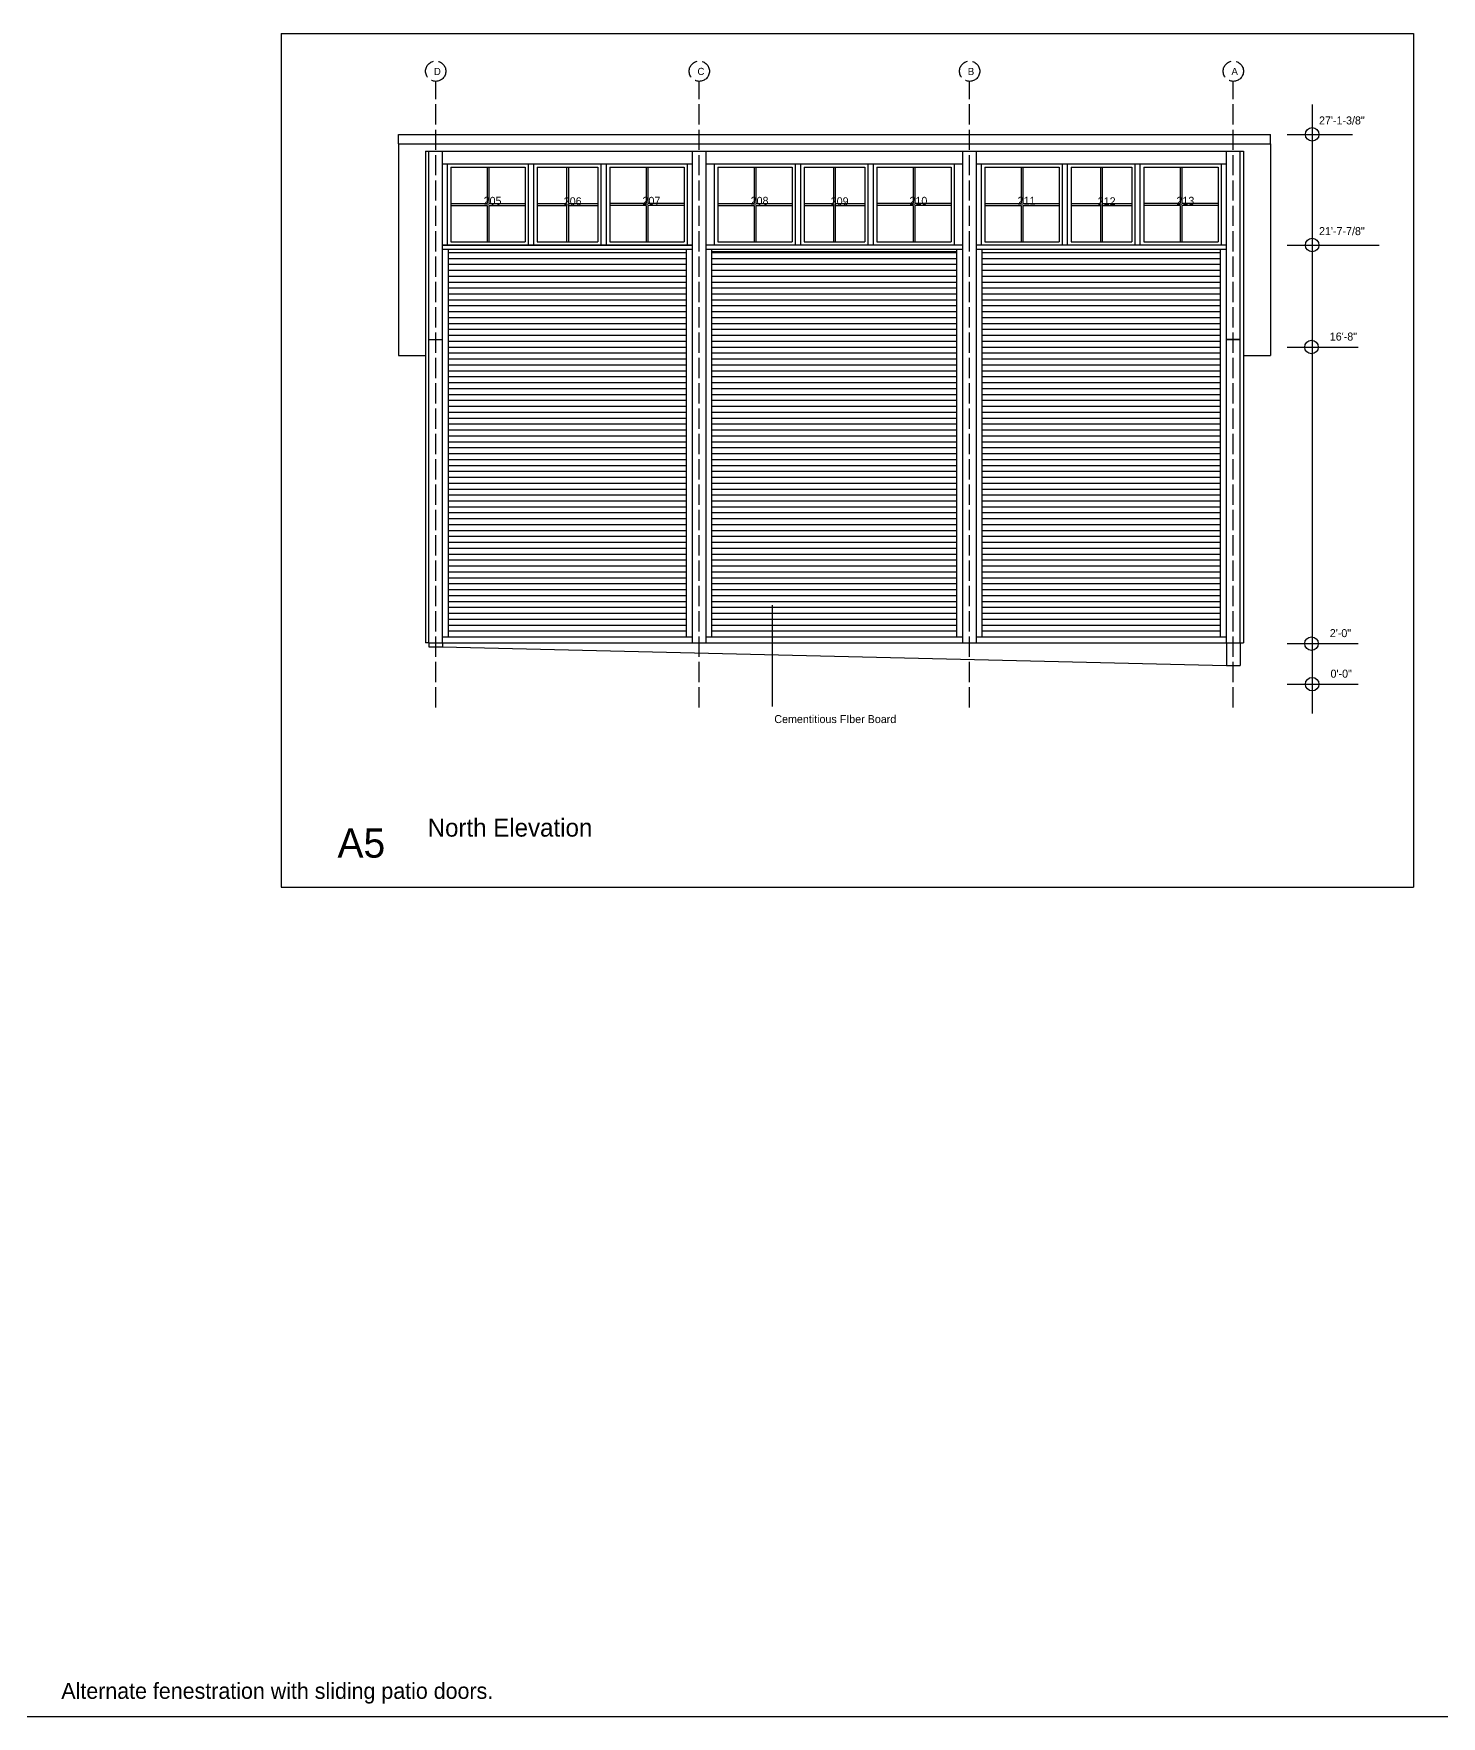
# Model space of a CAD drawing. Header units: inches. Extents: x 1328 to 6141, y 1498 to 3235.
# Drawn here: x 2825 to 3658, y 2240 to 3235 of the extents above; entities that cross this region are included whole.
import ezdxf

# ---------------------------------------------------------------- set-up
doc = ezdxf.new("R2010")
doc.units = ezdxf.units.IN
doc.header["$MEASUREMENT"] = 0
doc.linetypes.add('ACAD_ISO02W100', pattern=[15, 12, -3])
for name, color, linetype in [('const', 253, 'Continuous'), ('e1', 253, 'Continuous'), ('e2', 251, 'Continuous'), ('grid', 30, 'ACAD_ISO02W100'), ('walls', 7, 'Continuous')]:
    doc.layers.add(name, color=color, linetype=linetype)

msp = doc.modelspace()

# ---------------------------------------------------------------- linework, layer by layer
for p, q in [((2971.71, 3235.35), (3641.84, 3235.35)), ((2971.71, 3235.35), (2971.71, 2730.34)), ((3641.84, 3235.35), (3641.84, 2730.34)), ((2971.71, 2730.34), (3641.84, 2730.34))]:
    msp.add_line(p, q)
at = {"layer": 'e1'}
for p, q in [((3041.23, 3170.05), (3557.23, 3170.05)), ((3041.23, 3170.05), (3041.23, 3044.82)), ((3557.23, 3170.05), (3557.23, 3044.82)), ((3067.23, 3054.38), (3067.23, 3165.74)), ((3215.21, 2874.88), (3215.21, 3165.74)), ((3223.21, 2874.88), (3223.21, 3165.74)), ((3375.2, 2874.88), (3375.2, 3165.74)), ((3383.2, 2874.88), (3383.2, 3165.74)), ((3531.23, 3054.38), (3531.23, 3165.74)), ((3215.21, 3110.25), (3067.23, 3110.25)), ((3067.23, 3107.75), (3215.21, 3107.75)), ((3375.2, 3110.25), (3223.21, 3110.25)), ((3223.21, 3107.75), (3375.2, 3107.75)), ((3531.23, 3110.25), (3383.2, 3110.25)), ((3383.2, 3107.75), (3531.23, 3107.75)), ((3041.23, 3044.82), (3057.23, 3044.82)), ((3541.23, 3044.82), (3557.23, 3044.82)), ((3067.23, 2878.38), (3215.21, 2878.38)), ((3223.21, 2878.38), (3375.2, 2878.38)), ((3383.2, 2878.38), (3531.23, 2878.38)), ((3067.23, 2874.88), (3531.23, 2874.88))]:
    msp.add_line(p, q, dxfattribs=at)
at = {"layer": 'e2'}
for p, q in [((3581.91, 3193.52), (3581.91, 2832.95)), ((3567.17, 3175.74), (3605.82, 3175.74)), ((3057.23, 3165.74), (3057.23, 2874.88)), ((3057.23, 3165.74), (3541.23, 3165.74)), ((3067.23, 3158.25), (3215.21, 3158.25)), ((3070.22, 3110.25), (3070.22, 3158.25)), ((3118.22, 3110.25), (3118.22, 3158.25)), ((3121.22, 3110.25), (3121.22, 3158.25)), ((3161.22, 3110.25), (3161.22, 3158.25)), ((3164.22, 3110.25), (3164.22, 3158.25)), ((3212.22, 3110.25), (3212.22, 3158.25)), ((3223.21, 3158.25), (3375.2, 3158.25)), ((3228.21, 3110.25), (3228.21, 3158.25)), ((3276.21, 3110.25), (3276.21, 3158.25)), ((3279.21, 3110.25), (3279.21, 3158.25)), ((3319.21, 3110.25), (3319.21, 3158.25)), ((3322.21, 3110.25), (3322.21, 3158.25)), ((3370.21, 3110.25), (3370.21, 3158.25)), ((3383.2, 3158.25), (3531.23, 3158.25)), ((3386.19, 3110.25), (3386.19, 3158.25)), ((3434.19, 3110.25), (3434.19, 3158.25)), ((3437.19, 3110.25), (3437.19, 3158.25)), ((3477.19, 3110.25), (3477.19, 3158.25)), ((3480.19, 3110.25), (3480.19, 3158.25)), ((3528.19, 3110.25), (3528.19, 3158.25)), ((3541.23, 3165.74), (3541.23, 2874.88)), ((3072.22, 3156.25), (3116.22, 3156.25)), ((3072.22, 3156.25), (3072.22, 3112.25)), ((3093.72, 3156.25), (3093.72, 3134.75)), ((3094.72, 3156.25), (3094.72, 3134.75)), ((3116.22, 3156.25), (3116.22, 3112.25)), ((3123.22, 3156.25), (3123.22, 3112.25)), ((3123.22, 3156.25), (3159.22, 3156.25)), ((3140.72, 3156.25), (3140.72, 3134.75)), ((3141.72, 3156.25), (3141.72, 3134.75)), ((3159.22, 3156.25), (3159.22, 3112.25)), ((3166.22, 3156.25), (3166.22, 3112.25)), ((3166.22, 3156.25), (3210.22, 3156.25)), ((3187.72, 3156.25), (3187.72, 3134.75)), ((3188.72, 3156.25), (3188.72, 3134.75)), ((3210.22, 3156.25), (3210.22, 3112.25)), ((3230.21, 3156.25), (3274.21, 3156.25)), ((3230.21, 3156.25), (3230.21, 3112.25)), ((3251.71, 3156.25), (3251.71, 3134.75)), ((3252.71, 3156.25), (3252.71, 3134.75)), ((3274.21, 3156.25), (3274.21, 3112.25)), ((3281.21, 3156.25), (3317.21, 3156.25)), ((3281.21, 3156.25), (3281.21, 3112.25)), ((3298.71, 3156.25), (3298.71, 3134.75)), ((3299.71, 3156.25), (3299.71, 3134.75)), ((3317.21, 3156.25), (3317.21, 3112.25)), ((3324.21, 3156.25), (3368.21, 3156.25)), ((3324.21, 3156.25), (3324.21, 3112.25)), ((3345.71, 3156.25), (3345.71, 3134.75)), ((3346.71, 3156.25), (3346.71, 3134.75)), ((3368.21, 3156.25), (3368.21, 3112.25)), ((3388.19, 3156.25), (3432.19, 3156.25)), ((3388.19, 3156.25), (3388.19, 3112.25)), ((3409.69, 3156.25), (3409.69, 3134.75)), ((3410.69, 3156.25), (3410.69, 3134.75)), ((3432.19, 3156.25), (3432.19, 3112.25)), ((3439.19, 3156.25), (3475.19, 3156.25)), ((3439.19, 3156.25), (3439.19, 3112.25)), ((3456.69, 3156.25), (3456.69, 3134.75)), ((3457.69, 3156.25), (3457.69, 3134.75)), ((3475.19, 3156.25), (3475.19, 3112.25)), ((3482.19, 3156.25), (3526.19, 3156.25)), ((3482.19, 3156.25), (3482.19, 3112.25)), ((3503.69, 3156.25), (3503.69, 3134.75)), ((3504.69, 3156.25), (3504.69, 3134.75)), ((3526.19, 3156.25), (3526.19, 3112.25)), ((3072.22, 3134.75), (3093.72, 3134.75)), ((3072.22, 3133.75), (3093.72, 3133.75)), ((3093.72, 3133.75), (3093.72, 3112.25)), ((3094.72, 3134.75), (3116.22, 3134.75)), ((3094.72, 3133.75), (3094.72, 3112.25)), ((3094.72, 3133.75), (3116.22, 3133.75)), ((3123.22, 3134.75), (3140.72, 3134.75)), ((3123.22, 3133.75), (3140.72, 3133.75)), ((3140.72, 3133.75), (3140.72, 3112.25)), ((3141.72, 3134.75), (3159.22, 3134.75)), ((3141.72, 3133.75), (3141.72, 3112.25)), ((3141.72, 3133.75), (3159.22, 3133.75)), ((3187.72, 3134.75), (3166.22, 3134.75)), ((3187.72, 3133.75), (3166.22, 3133.75)), ((3187.72, 3133.75), (3187.72, 3112.25)), ((3210.22, 3134.75), (3188.72, 3134.75)), ((3188.72, 3133.75), (3188.72, 3112.25)), ((3210.22, 3133.75), (3188.72, 3133.75)), ((3230.21, 3134.75), (3251.71, 3134.75)), ((3230.21, 3133.75), (3251.71, 3133.75)), ((3251.71, 3133.75), (3251.71, 3112.25)), ((3252.71, 3134.75), (3274.21, 3134.75)), ((3252.71, 3133.75), (3252.71, 3112.25)), ((3252.71, 3133.75), (3274.21, 3133.75)), ((3281.21, 3134.75), (3298.71, 3134.75)), ((3281.21, 3133.75), (3298.71, 3133.75)), ((3298.71, 3133.75), (3298.71, 3112.25)), ((3299.71, 3134.75), (3317.21, 3134.75)), ((3299.71, 3133.75), (3317.21, 3133.75)), ((3299.71, 3133.75), (3299.71, 3112.25)), ((3345.71, 3134.75), (3324.21, 3134.75)), ((3345.71, 3133.75), (3324.21, 3133.75)), ((3345.71, 3133.75), (3345.71, 3112.25)), ((3368.21, 3134.75), (3346.71, 3134.75)), ((3346.71, 3133.75), (3346.71, 3112.25)), ((3368.21, 3133.75), (3346.71, 3133.75)), ((3388.19, 3134.75), (3409.69, 3134.75)), ((3388.19, 3133.75), (3409.69, 3133.75)), ((3409.69, 3133.75), (3409.69, 3112.25)), ((3410.69, 3134.75), (3432.19, 3134.75)), ((3410.69, 3133.75), (3410.69, 3112.25)), ((3410.69, 3133.75), (3432.19, 3133.75)), ((3439.19, 3134.75), (3456.69, 3134.75)), ((3439.19, 3133.75), (3456.69, 3133.75)), ((3456.69, 3133.75), (3456.69, 3112.25)), ((3457.69, 3134.75), (3475.19, 3134.75)), ((3457.69, 3133.75), (3475.19, 3133.75)), ((3457.69, 3133.75), (3457.69, 3112.25)), ((3503.69, 3134.75), (3482.19, 3134.75)), ((3503.69, 3133.75), (3482.19, 3133.75)), ((3503.69, 3133.75), (3503.69, 3112.25)), ((3526.19, 3134.75), (3504.69, 3134.75)), ((3504.69, 3133.75), (3504.69, 3112.25)), ((3526.19, 3133.75), (3504.69, 3133.75)), ((3067.23, 3110.25), (3215.21, 3110.25)), ((3070.73, 2878.38), (3070.73, 3107.75)), ((3072.22, 3112.25), (3116.22, 3112.25)), ((3123.22, 3112.25), (3159.22, 3112.25)), ((3166.22, 3112.25), (3210.22, 3112.25)), ((3211.71, 2878.38), (3211.71, 3107.75)), ((3226.71, 2878.38), (3226.71, 3107.75)), ((3230.21, 3112.25), (3274.21, 3112.25)), ((3281.21, 3112.25), (3317.21, 3112.25)), ((3324.21, 3112.25), (3368.21, 3112.25)), ((3371.7, 2878.38), (3371.7, 3107.75)), ((3386.7, 2878.38), (3386.7, 3107.75)), ((3388.19, 3112.25), (3432.19, 3112.25)), ((3439.19, 3112.25), (3475.19, 3112.25)), ((3482.19, 3112.25), (3526.19, 3112.25)), ((3527.73, 2878.38), (3527.73, 3107.75)), ((3567.17, 3110.25), (3621.59, 3110.25)), ((3568.49, 3110.25), (3570.57, 3110.25)), ((3070.73, 3105.88), (3211.71, 3105.88)), ((3070.73, 3102.38), (3211.71, 3102.38)), ((3070.73, 3098.88), (3211.71, 3098.88)), ((3226.71, 3106.47), (3371.7, 3106.47)), ((3226.71, 3105.88), (3371.7, 3105.88)), ((3226.71, 3102.38), (3371.7, 3102.38)), ((3226.71, 3098.88), (3371.7, 3098.88)), ((3386.7, 3105.88), (3527.73, 3105.88)), ((3386.7, 3102.38), (3527.73, 3102.38)), ((3386.7, 3098.88), (3527.73, 3098.88)), ((3070.73, 3095.38), (3211.71, 3095.38)), ((3070.73, 3091.88), (3211.71, 3091.88)), ((3070.73, 3088.38), (3211.71, 3088.38)), ((3226.71, 3095.38), (3371.7, 3095.38)), ((3226.71, 3091.88), (3371.7, 3091.88)), ((3226.71, 3088.38), (3371.7, 3088.38)), ((3386.7, 3095.38), (3527.73, 3095.38)), ((3386.7, 3091.88), (3527.73, 3091.88)), ((3386.7, 3088.38), (3527.73, 3088.38)), ((3070.73, 3084.88), (3211.71, 3084.88)), ((3070.73, 3081.38), (3211.71, 3081.38)), ((3070.73, 3077.88), (3211.71, 3077.88)), ((3226.71, 3084.88), (3371.7, 3084.88)), ((3226.71, 3081.38), (3371.7, 3081.38)), ((3226.71, 3077.88), (3371.7, 3077.88)), ((3386.7, 3084.88), (3527.73, 3084.88)), ((3386.7, 3081.38), (3527.73, 3081.38)), ((3386.7, 3077.88), (3527.73, 3077.88)), ((3070.73, 3074.38), (3211.71, 3074.38)), ((3070.73, 3070.88), (3211.71, 3070.88)), ((3070.73, 3067.38), (3211.71, 3067.38)), ((3226.71, 3074.38), (3371.7, 3074.38)), ((3226.71, 3070.88), (3371.7, 3070.88)), ((3226.71, 3067.38), (3371.7, 3067.38)), ((3386.7, 3074.38), (3527.73, 3074.38)), ((3386.7, 3070.88), (3527.73, 3070.88)), ((3386.7, 3067.38), (3527.73, 3067.38)), ((3070.73, 3063.88), (3211.71, 3063.88)), ((3070.73, 3060.38), (3211.71, 3060.38)), ((3226.71, 3063.88), (3371.7, 3063.88)), ((3226.71, 3060.38), (3371.7, 3060.38)), ((3386.7, 3063.88), (3527.73, 3063.88)), ((3386.7, 3060.38), (3527.73, 3060.38)), ((3070.73, 3056.88), (3211.71, 3056.88)), ((3070.73, 3053.38), (3211.71, 3053.38)), ((3070.73, 3049.88), (3211.71, 3049.88)), ((3226.71, 3056.88), (3371.7, 3056.88)), ((3226.71, 3053.38), (3371.7, 3053.38)), ((3226.71, 3049.88), (3371.7, 3049.88)), ((3386.7, 3056.88), (3527.73, 3056.88)), ((3386.7, 3053.38), (3527.73, 3053.38)), ((3386.7, 3049.88), (3527.73, 3049.88)), ((3567.17, 3049.9), (3609.13, 3049.9)), ((3070.73, 3046.38), (3211.71, 3046.38)), ((3070.73, 3042.88), (3211.71, 3042.88)), ((3070.73, 3039.38), (3211.71, 3039.38)), ((3226.71, 3046.38), (3371.7, 3046.38)), ((3226.71, 3042.88), (3371.7, 3042.88)), ((3226.71, 3039.38), (3371.7, 3039.38)), ((3386.7, 3046.38), (3527.73, 3046.38)), ((3386.7, 3042.88), (3527.73, 3042.88)), ((3386.7, 3039.38), (3527.73, 3039.38)), ((3070.73, 3035.88), (3211.71, 3035.88)), ((3070.73, 3032.38), (3211.71, 3032.38)), ((3070.73, 3028.88), (3211.71, 3028.88)), ((3226.71, 3035.88), (3371.7, 3035.88)), ((3226.71, 3032.38), (3371.7, 3032.38)), ((3226.71, 3028.88), (3371.7, 3028.88)), ((3386.7, 3035.88), (3527.73, 3035.88)), ((3386.7, 3032.38), (3527.73, 3032.38)), ((3386.7, 3028.88), (3527.73, 3028.88)), ((3070.73, 3025.38), (3211.71, 3025.38)), ((3070.73, 3021.88), (3211.71, 3021.88)), ((3070.73, 3018.38), (3211.71, 3018.38)), ((3226.71, 3025.38), (3371.7, 3025.38)), ((3226.71, 3021.88), (3371.7, 3021.88)), ((3226.71, 3018.38), (3371.7, 3018.38)), ((3386.7, 3025.38), (3527.73, 3025.38)), ((3386.7, 3021.88), (3527.73, 3021.88)), ((3386.7, 3018.38), (3527.73, 3018.38)), ((3070.73, 3014.88), (3211.71, 3014.88)), ((3070.73, 3011.38), (3211.71, 3011.38)), ((3070.73, 3007.88), (3211.71, 3007.88)), ((3226.71, 3014.88), (3371.7, 3014.88)), ((3226.71, 3011.38), (3371.7, 3011.38)), ((3226.71, 3007.88), (3371.7, 3007.88)), ((3386.7, 3014.88), (3527.73, 3014.88)), ((3386.7, 3011.38), (3527.73, 3011.38)), ((3386.7, 3007.88), (3527.73, 3007.88)), ((3070.73, 3004.38), (3211.71, 3004.38)), ((3070.73, 3000.88), (3211.71, 3000.88)), ((3070.73, 2997.38), (3211.71, 2997.38)), ((3226.71, 3004.38), (3371.7, 3004.38)), ((3226.71, 3000.88), (3371.7, 3000.88)), ((3226.71, 2997.38), (3371.7, 2997.38)), ((3386.7, 3004.38), (3527.73, 3004.38)), ((3386.7, 3000.88), (3527.73, 3000.88)), ((3386.7, 2997.38), (3527.73, 2997.38)), ((3070.73, 2993.88), (3211.71, 2993.88)), ((3070.73, 2990.38), (3211.71, 2990.38)), ((3226.71, 2993.88), (3371.7, 2993.88)), ((3226.71, 2990.38), (3371.7, 2990.38)), ((3386.7, 2993.88), (3527.73, 2993.88)), ((3386.7, 2990.38), (3527.73, 2990.38)), ((3070.73, 2986.88), (3211.71, 2986.88)), ((3070.73, 2983.38), (3211.71, 2983.38)), ((3070.73, 2979.88), (3211.71, 2979.88)), ((3226.71, 2986.88), (3371.7, 2986.88)), ((3226.71, 2983.38), (3371.7, 2983.38)), ((3226.71, 2979.88), (3371.7, 2979.88)), ((3386.7, 2986.88), (3527.73, 2986.88)), ((3386.7, 2983.38), (3527.73, 2983.38)), ((3386.7, 2979.88), (3527.73, 2979.88)), ((3070.73, 2976.38), (3211.71, 2976.38)), ((3070.73, 2972.88), (3211.71, 2972.88)), ((3070.73, 2969.38), (3211.71, 2969.38)), ((3226.71, 2976.38), (3371.7, 2976.38)), ((3226.71, 2972.88), (3371.7, 2972.88)), ((3226.71, 2969.38), (3371.7, 2969.38)), ((3386.7, 2976.38), (3527.73, 2976.38)), ((3386.7, 2972.88), (3527.73, 2972.88)), ((3386.7, 2969.38), (3527.73, 2969.38)), ((3070.73, 2965.88), (3211.71, 2965.88)), ((3070.73, 2962.38), (3211.71, 2962.38)), ((3070.73, 2958.88), (3211.71, 2958.88)), ((3226.71, 2965.88), (3371.7, 2965.88)), ((3226.71, 2962.38), (3371.7, 2962.38)), ((3226.71, 2958.88), (3371.7, 2958.88)), ((3386.7, 2965.88), (3527.73, 2965.88)), ((3386.7, 2962.38), (3527.73, 2962.38)), ((3386.7, 2958.88), (3527.73, 2958.88)), ((3070.73, 2955.38), (3211.71, 2955.38)), ((3070.73, 2951.88), (3211.71, 2951.88)), ((3070.73, 2948.38), (3211.71, 2948.38)), ((3226.71, 2955.38), (3371.7, 2955.38)), ((3226.71, 2951.88), (3371.7, 2951.88)), ((3226.71, 2948.38), (3371.7, 2948.38)), ((3386.7, 2955.38), (3527.73, 2955.38)), ((3386.7, 2951.88), (3527.73, 2951.88)), ((3386.7, 2948.38), (3527.73, 2948.38)), ((3070.73, 2944.88), (3211.71, 2944.88)), ((3070.73, 2941.38), (3211.71, 2941.38)), ((3070.73, 2937.88), (3211.71, 2937.88)), ((3226.71, 2944.88), (3371.7, 2944.88)), ((3226.71, 2941.38), (3371.7, 2941.38)), ((3226.71, 2937.88), (3371.7, 2937.88)), ((3386.7, 2944.88), (3527.73, 2944.88)), ((3386.7, 2941.38), (3527.73, 2941.38)), ((3386.7, 2937.88), (3527.73, 2937.88)), ((3070.73, 2934.38), (3211.71, 2934.38)), ((3070.73, 2930.88), (3211.71, 2930.88)), ((3226.71, 2934.38), (3371.7, 2934.38)), ((3226.71, 2930.88), (3371.7, 2930.88)), ((3386.7, 2934.38), (3527.73, 2934.38)), ((3386.7, 2930.88), (3527.73, 2930.88)), ((3070.73, 2927.38), (3211.71, 2927.38)), ((3070.73, 2923.88), (3211.71, 2923.88)), ((3070.73, 2920.38), (3211.71, 2920.38)), ((3226.71, 2927.38), (3371.7, 2927.38)), ((3226.71, 2923.88), (3371.7, 2923.88)), ((3226.71, 2920.38), (3371.7, 2920.38)), ((3386.7, 2927.38), (3527.73, 2927.38)), ((3386.7, 2923.88), (3527.73, 2923.88)), ((3386.7, 2920.38), (3527.73, 2920.38)), ((3070.73, 2916.88), (3211.71, 2916.88)), ((3070.73, 2913.38), (3211.71, 2913.38)), ((3070.73, 2909.88), (3211.71, 2909.88)), ((3226.71, 2916.88), (3371.7, 2916.88)), ((3226.71, 2913.38), (3371.7, 2913.38)), ((3226.71, 2909.88), (3371.7, 2909.88)), ((3386.7, 2916.88), (3527.73, 2916.88)), ((3386.7, 2913.38), (3527.73, 2913.38)), ((3386.7, 2909.88), (3527.73, 2909.88)), ((3070.73, 2906.38), (3211.71, 2906.38)), ((3070.73, 2902.88), (3211.71, 2902.88)), ((3070.73, 2902.88), (3211.71, 2902.88)), ((3070.73, 2899.38), (3211.71, 2899.38)), ((3226.71, 2906.38), (3371.7, 2906.38)), ((3226.71, 2902.88), (3371.7, 2902.88)), ((3226.71, 2902.88), (3371.7, 2902.88)), ((3226.71, 2899.38), (3371.7, 2899.38)), ((3386.7, 2906.38), (3527.73, 2906.38)), ((3386.7, 2902.88), (3527.73, 2902.88)), ((3386.7, 2902.88), (3527.73, 2902.88)), ((3386.7, 2899.38), (3527.73, 2899.38)), ((3070.73, 2895.88), (3211.71, 2895.88)), ((3070.73, 2892.38), (3211.71, 2892.38)), ((3070.73, 2888.88), (3211.71, 2888.88)), ((3226.71, 2895.88), (3371.7, 2895.88)), ((3226.71, 2892.38), (3371.7, 2892.38)), ((3226.71, 2888.88), (3371.7, 2888.88)), ((3386.7, 2895.88), (3527.73, 2895.88)), ((3386.7, 2892.38), (3527.73, 2892.38)), ((3386.7, 2888.88), (3527.73, 2888.88)), ((3070.73, 2885.38), (3211.71, 2885.38)), ((3070.73, 2881.88), (3211.71, 2881.88)), ((3226.71, 2885.38), (3371.7, 2885.38)), ((3226.71, 2881.88), (3371.7, 2881.88)), ((3386.7, 2885.38), (3527.73, 2885.38)), ((3386.7, 2881.88), (3527.73, 2881.88)), ((3059.23, 2874.88), (3057.23, 2874.88)), ((3539.23, 2874.88), (3541.23, 2874.88)), ((3567.17, 2874.4), (3609.13, 2874.4)), ((3567.17, 2850.38), (3609.13, 2850.38)), ((2720.04, 2239.57), (3973.31, 2239.57))]:
    msp.add_line(p, q, dxfattribs=at)
for centre in [(3581.91, 3175.74), (3581.91, 3110.25), (3581.47, 3049.88), (3581.47, 2874.38), (3581.91, 2850.38)]:
    msp.add_circle(centre, 4, dxfattribs=at)
at = {"layer": 'grid'}
for p, q in [((3063.23, 2836.53), (3063.23, 3207.12)), ((3219.21, 2836.53), (3219.21, 3207.12)), ((3379.2, 2836.53), (3379.2, 3207.12)), ((3535.23, 2836.53), (3535.23, 3207.12))]:
    msp.add_line(p, q, dxfattribs=at)
for centre in [(3063.23, 3213.12), (3219.21, 3213.12), (3379.2, 3213.12), (3535.23, 3213.12)]:
    msp.add_circle(centre, 6, dxfattribs=at)
at = {"layer": 'walls'}
for p, q in [((3041.23, 3175.74), (3557.23, 3175.74)), ((3041.23, 3170.05), (3041.23, 3175.74)), ((3557.23, 3170.05), (3557.23, 3175.74)), ((3059.23, 3054.38), (3059.23, 3165.74)), ((3539.23, 3054.38), (3539.23, 3165.74)), ((3059.23, 2874.88), (3059.23, 3054.38)), ((3059.23, 3054.38), (3067.23, 3054.38)), ((3067.23, 2874.88), (3067.23, 3054.38)), ((3531.23, 2874.88), (3531.23, 3054.38)), ((3531.23, 3054.38), (3539.23, 3054.38)), ((3539.23, 3054.38), (3531.23, 3054.38)), ((3539.23, 2874.88), (3539.23, 3054.38)), ((3262.53, 2837.12), (3262.53, 2897.12)), ((3059.23, 2874.88), (3067.23, 2874.88)), ((3059.23, 2874.88), (3059.23, 2872.42)), ((3059.23, 2872.42), (3067.23, 2872.42)), ((3067.23, 2874.88), (3067.23, 2872.42)), ((3067.23, 2872.42), (3531.23, 2861.42)), ((3531.23, 2874.88), (3531.23, 2861.42)), ((3531.23, 2874.88), (3539.23, 2874.88)), ((3539.23, 2874.88), (3539.23, 2861.42)), ((3531.23, 2861.42), (3539.23, 2861.42))]:
    msp.add_line(p, q, dxfattribs=at)

# ---------------------------------------------------------------- texts
at = {"layer": 'const', "attachment_point": 1}
for s, insert, char_height, width in [('D', (3062.14, 3215.12), 4.26, 1625.1973), ('C', (3218.13, 3215.12), 4.26, 1625.1973), ('B', (3378.11, 3215.12), 4.26, 1625.1973), ('A', (3534.14, 3215.12), 4.26, 1625.1973), ('27\'-1-3/8"', (3585.94, 3186.36), 4.736, 1805.7748), ('205', (3091.6, 3138.79), 4.736, 1805.7748), ('206', (3139.02, 3138.5), 4.736, 1805.7748), ('207', (3185.6, 3138.79), 4.736, 1805.7748), ('208', (3249.59, 3138.79), 4.736, 1805.7748), ('209', (3297, 3138.5), 4.736, 1805.7748), ('210', (3343.59, 3138.79), 4.736, 1805.7748), ('211', (3407.57, 3138.79), 4.736, 1805.7748), ('212', (3454.98, 3138.5), 4.736, 1805.7748), ('213', (3501.57, 3138.79), 4.736, 1805.7748), ('21\'-7-7/8"', (3585.94, 3120.86), 4.736, 1805.7748), ('16\'-8"', (3592.31, 3058.47), 4.736, 1805.7748), ('2\'-0"', (3592.31, 2882.97), 4.736, 1805.7748), ('0\'-0"', (3592.76, 2858.97), 4.736, 1805.7748), ('Cementitious FIber Board', (3263.61, 2832.1), 4.7359, 1805.7748), ('North Elevation', (3058.48, 2770.82), 10.6557, 4062.9933), ('A5', (3005.11, 2764.98), 17.262, 6582.0491), ('Alternate fenestration with sliding patio doors.', (2841.69, 2259.4), 9.4717, 3611.5496)]:
    msp.add_mtext(s, dxfattribs=dict(at, insert=insert, char_height=char_height, width=width))

doc.saveas('drawing.dxf')
